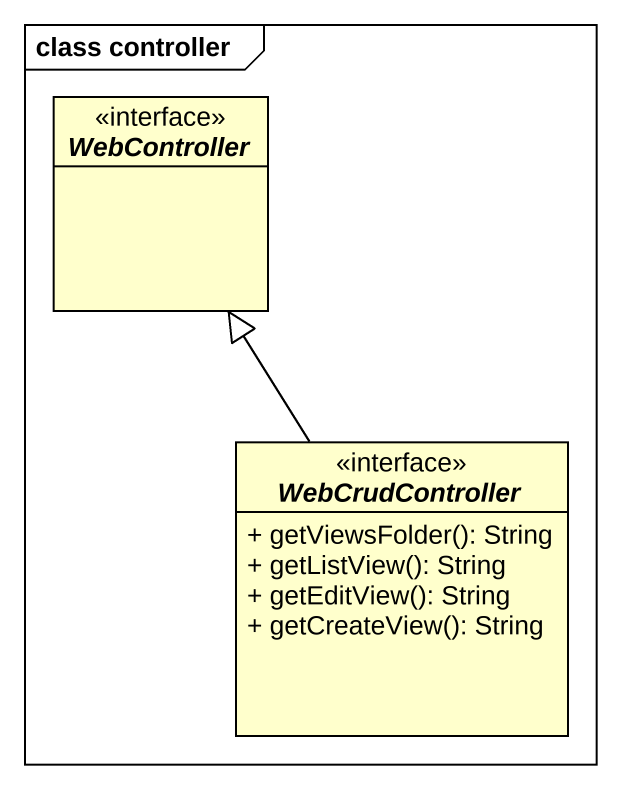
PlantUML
@startuml
mainframe class controller
hide circle
hide empty members
skinparam classAttributeIconSize 0
interface WebController <<interface>>
interface WebCrudController <<interface>> {
  + getViewsFolder(): String
  + getListView(): String
  + getEditView(): String
  + getCreateView(): String
}
WebCrudController -up-|> WebController
@enduml
